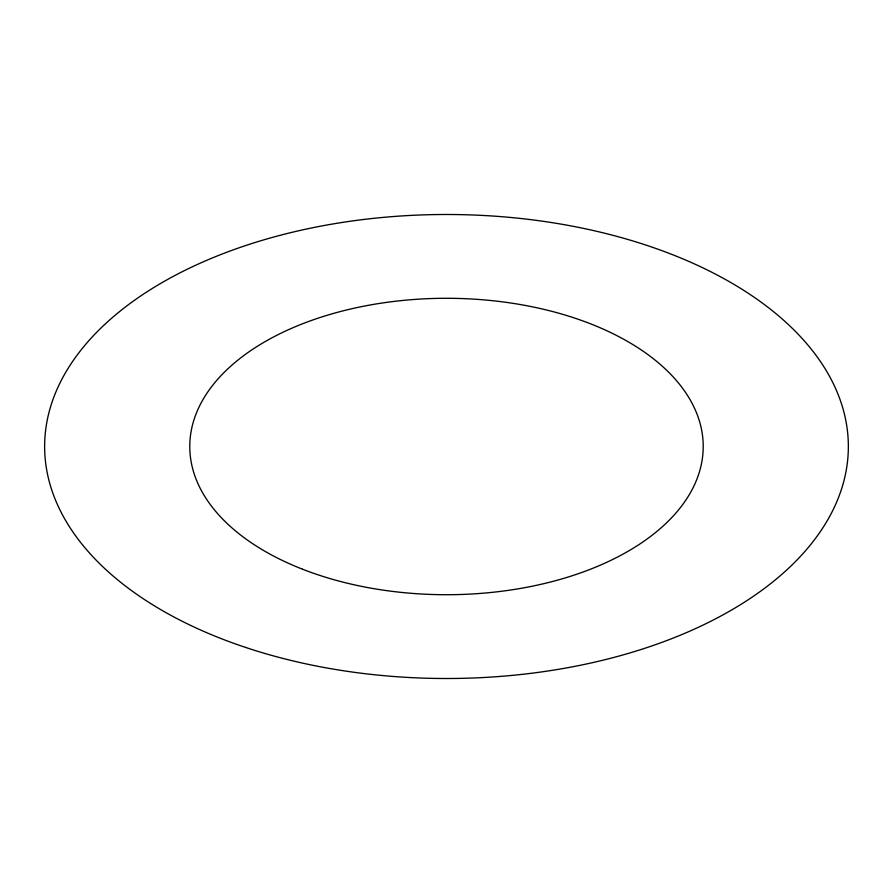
<?xml version="1.0" encoding="UTF-8"?>
<svg xmlns="http://www.w3.org/2000/svg" width="893" height="893" viewBox="0 0 893 893"><rect width="100%" height="100%" fill="white"/><g stroke="black" fill="none" stroke-linecap="round" stroke-linejoin="round"><path stroke-width="1.34" d="M302.615 569.243A256.704 148.205 0 0 0 702.557 457.071A256.704 148.205 0 0 0 334.328 313.186A256.704 148.205 0 0 0 302.615 569.243M245.575 647.425A401.85 232.001 0 0 0 848.35 446.5A401.85 232.001 0 0 0 245.575 245.575A401.85 232.001 0 0 0 245.575 647.425"/></g></svg>
